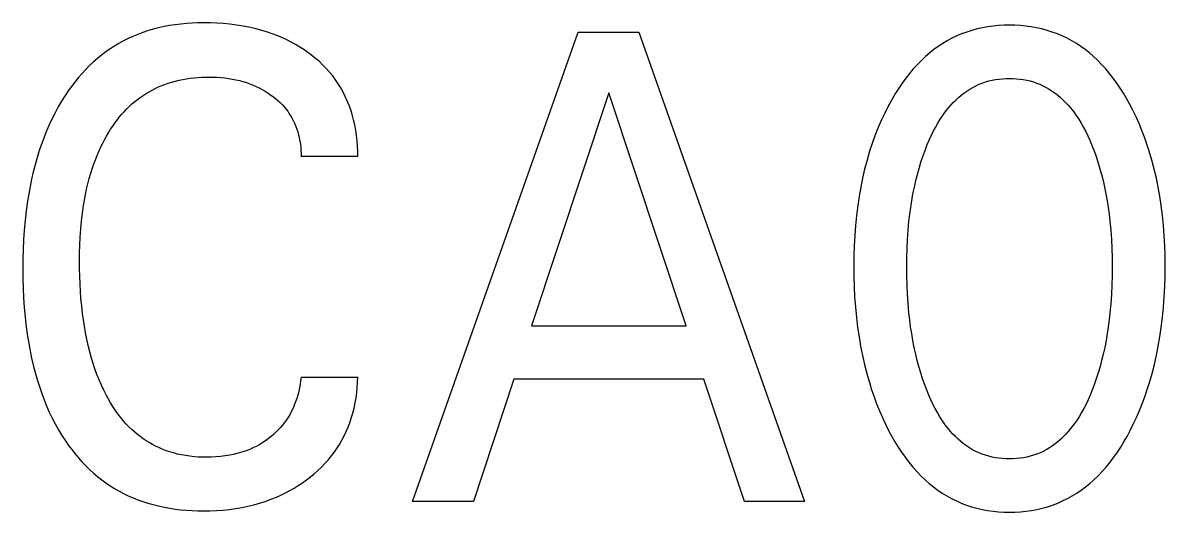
# Model space of a CAD drawing. Extents: x 10 to 656, y -396 to 292.
# Drawn here: x 261.983 to 262.82, y 101.966 to 102.325 of the extents above; entities that cross this region are included whole.
import ezdxf

# ---------------------------------------------------------------- set-up
doc = ezdxf.new("R2010")
doc.units = 0
doc.header["$LTSCALE"] = 5
doc.header["$MEASUREMENT"] = 0
doc.layers.get('0').update_dxf_attribs({"linetype": 'CONTINUOUS'})

msp = doc.modelspace()

# ---------------------------------------------------------------- linework, layer by layer
at = {"color": 7, "linetype": 'Continuous'}
for p, q in [((262.09832, 102.32416), (262.0942, 102.32365)), ((262.10246, 102.32455), (262.09832, 102.32416)), ((262.1066, 102.32482), (262.10246, 102.32455)), ((262.11075, 102.32499), (262.1066, 102.32482)), ((262.1149, 102.32506), (262.11075, 102.32499)), ((262.11977, 102.32502), (262.1149, 102.32506)), ((262.12463, 102.32484), (262.11977, 102.32502)), ((262.12947, 102.32451), (262.12463, 102.32484)), ((262.13431, 102.32405), (262.12947, 102.32451)), ((262.13912, 102.32343), (262.13431, 102.32405)), ((262.06678, 102.31658), (262.06324, 102.31511)), ((262.07037, 102.31793), (262.06678, 102.31658)), ((262.074, 102.31915), (262.07037, 102.31793)), ((262.07797, 102.32033), (262.074, 102.31915)), ((262.08198, 102.32137), (262.07797, 102.32033)), ((262.08603, 102.32226), (262.08198, 102.32137)), ((262.0901, 102.32302), (262.08603, 102.32226)), ((262.0942, 102.32365), (262.0901, 102.32302)), ((262.14391, 102.32265), (262.13912, 102.32343)), ((262.14826, 102.3218), (262.14391, 102.32265)), ((262.15258, 102.32082), (262.14826, 102.3218)), ((262.15686, 102.31969), (262.15258, 102.32082)), ((262.16111, 102.31842), (262.15686, 102.31969)), ((262.1653, 102.317), (262.16111, 102.31842)), ((262.16944, 102.31541), (262.1653, 102.317)), ((262.17274, 102.31401), (262.16944, 102.31541)), ((262.26802, 101.97408), (262.38947, 102.31823)), ((262.38947, 102.31823), (262.43394, 102.31823)), ((262.43394, 102.31823), (262.55539, 101.97408)), ((262.66696, 102.31542), (262.66344, 102.31372)), ((262.67055, 102.31696), (262.66696, 102.31542)), ((262.67426, 102.31834), (262.67055, 102.31696)), ((262.67804, 102.31955), (262.67426, 102.31834)), ((262.68188, 102.32058), (262.67804, 102.31955)), ((262.68576, 102.32144), (262.68188, 102.32058)), ((262.68967, 102.32214), (262.68576, 102.32144)), ((262.69362, 102.32268), (262.68967, 102.32214)), ((262.69759, 102.32305), (262.69362, 102.32268)), ((262.70158, 102.32328), (262.69759, 102.32305)), ((262.70557, 102.32335), (262.70158, 102.32328)), ((262.70958, 102.32328), (262.70557, 102.32335)), ((262.71358, 102.32306), (262.70958, 102.32328)), ((262.71756, 102.32268), (262.71358, 102.32306)), ((262.72152, 102.32215), (262.71756, 102.32268)), ((262.72545, 102.32145), (262.72152, 102.32215)), ((262.72934, 102.32059), (262.72545, 102.32145)), ((262.73318, 102.31955), (262.72934, 102.32059)), ((262.73697, 102.31834), (262.73318, 102.31955)), ((262.7407, 102.31696), (262.73697, 102.31834)), ((262.74429, 102.31543), (262.7407, 102.31696)), ((262.74781, 102.31372), (262.74429, 102.31543)), ((262.04965, 102.30799), (262.04643, 102.30592)), ((262.05295, 102.30995), (262.04965, 102.30799)), ((262.05632, 102.31179), (262.05295, 102.30995)), ((262.05975, 102.31351), (262.05632, 102.31179)), ((262.06324, 102.31511), (262.05975, 102.31351)), ((262.17601, 102.31251), (262.17274, 102.31401)), ((262.17922, 102.31089), (262.17601, 102.31251)), ((262.18237, 102.30917), (262.17922, 102.31089)), ((262.18547, 102.30734), (262.18237, 102.30917)), ((262.1885, 102.3054), (262.18547, 102.30734)), ((262.65337, 102.30769), (262.65019, 102.3054)), ((262.65664, 102.30985), (262.65337, 102.30769)), ((262.66, 102.31186), (262.65664, 102.30985)), ((262.66344, 102.31372), (262.66, 102.31186)), ((262.75125, 102.31186), (262.74781, 102.31372)), ((262.75461, 102.30985), (262.75125, 102.31186)), ((262.75788, 102.30769), (262.75461, 102.30985)), ((262.76106, 102.3054), (262.75788, 102.30769)), ((262.03713, 102.29891), (262.03413, 102.29628)), ((262.04022, 102.30143), (262.03713, 102.29891)), ((262.04329, 102.30373), (262.04022, 102.30143)), ((262.04643, 102.30592), (262.04329, 102.30373)), ((262.19146, 102.30335), (262.1885, 102.3054)), ((262.19433, 102.30121), (262.19146, 102.30335)), ((262.19713, 102.29896), (262.19433, 102.30121)), ((262.19983, 102.2966), (262.19713, 102.29896)), ((262.64412, 102.30043), (262.64125, 102.29777)), ((262.64711, 102.30297), (262.64412, 102.30043)), ((262.65019, 102.3054), (262.64711, 102.30297)), ((262.76414, 102.30298), (262.76106, 102.3054)), ((262.76712, 102.30043), (262.76414, 102.30298)), ((262.76999, 102.29777), (262.76712, 102.30043)), ((262.02842, 102.2907), (262.02571, 102.28777)), ((262.03123, 102.29354), (262.02842, 102.2907)), ((262.03413, 102.29628), (262.03123, 102.29354)), ((262.20244, 102.29413), (262.19983, 102.2966)), ((262.20494, 102.29157), (262.20244, 102.29413)), ((262.20733, 102.2889), (262.20494, 102.29157)), ((262.63513, 102.29136), (262.63228, 102.28798)), ((262.63812, 102.29463), (262.63513, 102.29136)), ((262.64125, 102.29777), (262.63812, 102.29463)), ((262.77311, 102.29463), (262.76999, 102.29777)), ((262.77609, 102.29136), (262.77311, 102.29463)), ((262.77893, 102.28798), (262.77609, 102.29136)), ((262.02309, 102.28474), (262.02058, 102.28164)), ((262.02571, 102.28777), (262.02309, 102.28474)), ((262.09174, 102.28164), (262.09441, 102.28237)), ((262.09441, 102.28237), (262.0971, 102.28302)), ((262.0971, 102.28302), (262.09981, 102.28358)), ((262.09981, 102.28358), (262.10253, 102.28406)), ((262.10253, 102.28406), (262.10528, 102.28445)), ((262.10528, 102.28445), (262.10803, 102.28477)), ((262.10803, 102.28477), (262.11079, 102.28501)), ((262.11079, 102.28501), (262.11356, 102.28518)), ((262.11356, 102.28518), (262.11632, 102.28528)), ((262.11632, 102.28528), (262.11909, 102.28531)), ((262.11909, 102.28531), (262.12196, 102.28527)), ((262.12196, 102.28527), (262.12481, 102.28515)), ((262.12481, 102.28515), (262.12766, 102.28495)), ((262.12766, 102.28495), (262.13051, 102.28467)), ((262.13051, 102.28467), (262.13334, 102.28431)), ((262.13334, 102.28431), (262.13615, 102.28384)), ((262.13615, 102.28384), (262.13873, 102.28333)), ((262.13873, 102.28333), (262.14129, 102.28273)), ((262.14129, 102.28273), (262.14382, 102.28205)), ((262.14382, 102.28205), (262.14633, 102.28128)), ((262.2096, 102.28614), (262.20733, 102.2889)), ((262.21174, 102.28327), (262.2096, 102.28614)), ((262.21372, 102.28035), (262.21174, 102.28327)), ((262.62955, 102.28449), (262.62695, 102.28091)), ((262.63228, 102.28798), (262.62955, 102.28449)), ((262.68803, 102.28172), (262.69046, 102.28242)), ((262.69046, 102.28242), (262.69293, 102.28301)), ((262.69293, 102.28301), (262.69542, 102.28349)), ((262.69542, 102.28349), (262.69794, 102.28386)), ((262.69794, 102.28386), (262.70048, 102.28412)), ((262.70048, 102.28412), (262.70302, 102.28428)), ((262.70302, 102.28428), (262.70557, 102.28433)), ((262.70557, 102.28433), (262.70813, 102.28428)), ((262.70813, 102.28428), (262.71067, 102.28412)), ((262.71067, 102.28412), (262.71321, 102.28386)), ((262.71321, 102.28386), (262.71573, 102.28349)), ((262.71573, 102.28349), (262.71822, 102.28301)), ((262.71822, 102.28301), (262.72069, 102.28242)), ((262.72069, 102.28242), (262.72312, 102.28172)), ((262.78165, 102.28449), (262.77893, 102.28798)), ((262.78424, 102.2809), (262.78165, 102.28449)), ((262.01582, 102.2752), (262.01359, 102.27189)), ((262.01815, 102.27845), (262.01582, 102.2752)), ((262.02058, 102.28164), (262.01815, 102.27845)), ((262.07288, 102.27325), (262.07509, 102.27455)), ((262.07509, 102.27455), (262.07733, 102.27579)), ((262.07733, 102.27579), (262.07962, 102.27695)), ((262.07962, 102.27695), (262.08194, 102.27803)), ((262.08194, 102.27803), (262.0843, 102.27903)), ((262.0843, 102.27903), (262.08668, 102.27996)), ((262.08668, 102.27996), (262.0891, 102.28081)), ((262.0891, 102.28081), (262.09174, 102.28164)), ((262.14633, 102.28128), (262.14881, 102.28041)), ((262.14881, 102.28041), (262.15126, 102.27945)), ((262.15126, 102.27945), (262.15356, 102.27845)), ((262.15356, 102.27845), (262.15582, 102.27735)), ((262.15582, 102.27735), (262.15803, 102.27618)), ((262.15803, 102.27618), (262.16021, 102.27491)), ((262.16021, 102.27491), (262.16233, 102.27357)), ((262.16233, 102.27357), (262.1644, 102.27213)), ((262.21556, 102.27734), (262.21372, 102.28035)), ((262.21728, 102.27425), (262.21556, 102.27734)), ((262.21886, 102.27108), (262.21728, 102.27425)), ((262.41191, 102.27384), (262.35528, 102.10287)), ((262.46876, 102.10287), (262.41191, 102.27384)), ((262.62447, 102.27723), (262.6221, 102.27348)), ((262.62695, 102.28091), (262.62447, 102.27723)), ((262.67217, 102.27354), (262.67428, 102.27505)), ((262.67428, 102.27505), (262.67645, 102.27645)), ((262.67645, 102.27645), (262.67869, 102.27775)), ((262.67869, 102.27775), (262.68099, 102.27894)), ((262.68099, 102.27894), (262.68329, 102.27998)), ((262.68329, 102.27998), (262.68563, 102.2809)), ((262.68563, 102.2809), (262.68803, 102.28172)), ((262.72312, 102.28172), (262.72552, 102.2809)), ((262.72552, 102.2809), (262.72786, 102.27998)), ((262.72786, 102.27998), (262.73016, 102.27894)), ((262.73016, 102.27894), (262.73246, 102.27775)), ((262.73246, 102.27775), (262.7347, 102.27645)), ((262.7347, 102.27645), (262.73687, 102.27505)), ((262.73687, 102.27505), (262.73898, 102.27354)), ((262.78671, 102.27723), (262.78424, 102.2809)), ((262.78907, 102.27348), (262.78671, 102.27723)), ((262.01096, 102.26773), (262.00848, 102.2635)), ((262.01359, 102.27189), (262.01096, 102.26773)), ((262.06053, 102.26375), (262.06251, 102.26556)), ((262.06251, 102.26556), (262.06456, 102.26731)), ((262.06456, 102.26731), (262.06656, 102.2689)), ((262.06656, 102.2689), (262.06862, 102.27042)), ((262.06862, 102.27042), (262.07073, 102.27187)), ((262.07073, 102.27187), (262.07288, 102.27325)), ((262.1644, 102.27213), (262.16613, 102.27085)), ((262.16613, 102.27085), (262.1678, 102.26951)), ((262.1678, 102.26951), (262.16943, 102.2681)), ((262.16943, 102.2681), (262.17101, 102.26664)), ((262.17101, 102.26664), (262.17252, 102.26511)), ((262.22032, 102.26785), (262.21886, 102.27108)), ((262.22164, 102.26456), (262.22032, 102.26785)), ((262.61769, 102.26579), (262.6169, 102.26433)), ((262.61984, 102.26967), (262.61769, 102.26579)), ((262.6221, 102.27348), (262.61984, 102.26967)), ((262.66262, 102.26473), (262.66439, 102.26663)), ((262.66439, 102.26663), (262.66623, 102.26848)), ((262.66623, 102.26848), (262.66815, 102.27025)), ((262.66815, 102.27025), (262.67012, 102.27193)), ((262.67012, 102.27193), (262.67217, 102.27354)), ((262.73898, 102.27354), (262.74103, 102.27193)), ((262.74103, 102.27193), (262.743, 102.27025)), ((262.743, 102.27025), (262.74492, 102.26848)), ((262.74492, 102.26848), (262.74676, 102.26663)), ((262.74676, 102.26663), (262.74853, 102.26473)), ((262.79132, 102.26967), (262.78907, 102.27348)), ((262.79346, 102.26579), (262.79132, 102.26967)), ((262.79596, 102.26098), (262.79346, 102.26579)), ((262.00613, 102.25919), (262.00391, 102.25481)), ((262.00848, 102.2635), (262.00613, 102.25919)), ((262.05322, 102.25584), (262.05496, 102.2579)), ((262.05496, 102.2579), (262.05675, 102.25991)), ((262.05675, 102.25991), (262.05861, 102.26186)), ((262.05861, 102.26186), (262.06053, 102.26375)), ((262.17252, 102.26511), (262.17397, 102.26353)), ((262.17397, 102.26353), (262.17534, 102.26189)), ((262.17534, 102.26189), (262.17664, 102.26018)), ((262.17664, 102.26018), (262.17783, 102.25846)), ((262.17783, 102.25846), (262.17894, 102.25668)), ((262.22283, 102.26122), (262.22164, 102.26456)), ((262.2239, 102.25783), (262.22283, 102.26122)), ((262.22493, 102.25405), (262.2239, 102.25783)), ((262.61417, 102.25894), (262.61162, 102.25346)), ((262.6169, 102.26433), (262.61417, 102.25894)), ((262.65479, 102.25434), (262.65671, 102.25723)), ((262.65671, 102.25723), (262.65875, 102.26004)), ((262.65875, 102.26004), (262.66092, 102.26276)), ((262.66092, 102.26276), (262.66262, 102.26473)), ((262.74853, 102.26473), (262.75023, 102.26276)), ((262.75023, 102.26276), (262.7524, 102.26004)), ((262.7524, 102.26004), (262.75444, 102.25723)), ((262.75444, 102.25723), (262.75636, 102.25434)), ((262.79832, 102.2561), (262.79596, 102.26098)), ((262.00183, 102.25037), (261.99987, 102.24587)), ((262.00391, 102.25481), (262.00183, 102.25037)), ((262.0469, 102.2471), (262.04839, 102.24935)), ((262.04839, 102.24935), (262.04994, 102.25156)), ((262.04994, 102.25156), (262.05155, 102.25372)), ((262.05155, 102.25372), (262.05322, 102.25584)), ((262.17894, 102.25668), (262.17997, 102.25486)), ((262.17997, 102.25486), (262.18093, 102.25299)), ((262.18093, 102.25299), (262.18181, 102.25108)), ((262.18181, 102.25108), (262.18261, 102.24913)), ((262.18261, 102.24913), (262.18333, 102.24715)), ((262.22581, 102.25023), (262.22493, 102.25405)), ((262.22654, 102.24638), (262.22581, 102.25023)), ((262.61162, 102.25346), (262.60924, 102.24791)), ((262.65128, 102.24836), (262.65298, 102.25138)), ((262.65298, 102.25138), (262.65479, 102.25434)), ((262.75636, 102.25434), (262.75817, 102.25138)), ((262.75817, 102.25138), (262.75987, 102.24836)), ((262.80053, 102.25117), (262.79832, 102.2561)), ((262.80261, 102.24617), (262.80053, 102.25117)), ((261.99805, 102.24131), (261.99634, 102.23671)), ((261.99987, 102.24587), (261.99805, 102.24131)), ((262.0423, 102.23926), (262.04384, 102.24206)), ((262.04384, 102.24206), (262.04547, 102.24482)), ((262.04547, 102.24482), (262.0469, 102.2471)), ((262.18333, 102.24715), (262.18398, 102.24514)), ((262.18398, 102.24514), (262.1846, 102.24292)), ((262.1846, 102.24292), (262.18513, 102.24068)), ((262.18513, 102.24068), (262.18557, 102.23841)), ((262.22712, 102.24251), (262.22654, 102.24638)), ((262.22755, 102.23863), (262.22712, 102.24251)), ((262.60704, 102.2423), (262.605, 102.23662)), ((262.60924, 102.24791), (262.60704, 102.2423)), ((262.64673, 102.23899), (262.64816, 102.24216)), ((262.64816, 102.24216), (262.64967, 102.24528)), ((262.64967, 102.24528), (262.65128, 102.24836)), ((262.75987, 102.24836), (262.76148, 102.24528)), ((262.76148, 102.24528), (262.76299, 102.24216)), ((262.76299, 102.24216), (262.76442, 102.23899)), ((262.80455, 102.24112), (262.80261, 102.24617)), ((262.80635, 102.23603), (262.80455, 102.24112)), ((261.99634, 102.23671), (261.99458, 102.23154)), ((262.03813, 102.23063), (262.03944, 102.23354)), ((262.03944, 102.23354), (262.04083, 102.23642)), ((262.04083, 102.23642), (262.0423, 102.23926)), ((262.18557, 102.23841), (262.18592, 102.23614)), ((262.18592, 102.23614), (262.18618, 102.23385)), ((262.18618, 102.23385), (262.18635, 102.23157)), ((262.22783, 102.23475), (262.22755, 102.23863)), ((262.22796, 102.23087), (262.22783, 102.23475)), ((262.605, 102.23662), (262.60312, 102.23089)), ((262.64369, 102.2315), (262.64537, 102.23579)), ((262.64537, 102.23579), (262.64673, 102.23899)), ((262.76442, 102.23899), (262.76578, 102.23579)), ((262.76578, 102.23579), (262.76624, 102.23465)), ((262.76624, 102.23465), (262.76782, 102.23054)), ((262.80803, 102.23089), (262.80635, 102.23603)), ((261.99296, 102.22632), (261.99148, 102.22105)), ((261.99458, 102.23154), (261.99296, 102.22632)), ((262.03462, 102.22171), (262.03572, 102.22471)), ((262.03572, 102.22471), (262.03689, 102.22769)), ((262.03689, 102.22769), (262.03813, 102.23063)), ((262.18635, 102.23157), (262.18643, 102.22929)), ((262.18643, 102.22929), (262.18643, 102.22701)), ((262.22796, 102.22701), (262.18643, 102.22701)), ((262.22796, 102.22701), (262.22796, 102.23087)), ((262.6012, 102.22439), (262.59947, 102.21784)), ((262.60312, 102.23089), (262.6012, 102.22439)), ((262.64067, 102.22279), (262.64212, 102.22716)), ((262.64212, 102.22716), (262.64369, 102.2315)), ((262.76782, 102.23054), (262.7693, 102.22639)), ((262.7693, 102.22639), (262.77067, 102.2222)), ((262.80995, 102.22439), (262.80803, 102.23089)), ((262.81168, 102.21784), (262.80995, 102.22439)), ((261.99014, 102.21575), (261.98892, 102.21042)), ((261.99148, 102.22105), (261.99014, 102.21575)), ((262.03237, 102.21483), (262.03358, 102.21869)), ((262.03358, 102.21869), (262.03462, 102.22171)), ((262.59947, 102.21784), (262.59793, 102.21123)), ((262.63811, 102.21394), (262.63933, 102.21838)), ((262.63933, 102.21838), (262.64067, 102.22279)), ((262.77067, 102.2222), (262.77193, 102.21799)), ((262.77193, 102.21799), (262.7731, 102.21375)), ((262.81322, 102.21124), (262.81168, 102.21784)), ((261.98892, 102.21042), (261.98783, 102.20506)), ((262.0293, 102.20309), (262.03023, 102.20703)), ((262.03023, 102.20703), (262.03125, 102.21094)), ((262.03125, 102.21094), (262.03237, 102.21483)), ((262.59793, 102.21123), (262.59658, 102.20459)), ((262.63587, 102.20456), (262.63698, 102.20948)), ((262.63698, 102.20948), (262.63811, 102.21394)), ((262.7731, 102.21375), (262.77417, 102.20948)), ((262.77417, 102.20948), (262.77528, 102.20456)), ((262.81457, 102.20459), (262.81322, 102.21124)), ((261.98686, 102.19968), (261.98599, 102.19428)), ((261.98783, 102.20506), (261.98686, 102.19968)), ((262.02771, 102.19515), (262.02847, 102.19912)), ((262.02847, 102.19912), (262.0293, 102.20309)), ((262.59658, 102.20459), (262.59539, 102.19792)), ((262.63399, 102.19464), (262.63487, 102.19961)), ((262.63487, 102.19961), (262.63587, 102.20456)), ((262.77528, 102.20456), (262.77628, 102.19961)), ((262.77628, 102.19961), (262.77716, 102.19464)), ((262.81576, 102.19792), (262.81457, 102.20459)), ((261.98599, 102.19428), (261.98502, 102.18722)), ((262.02645, 102.18715), (262.02704, 102.19115)), ((262.02704, 102.19115), (262.02771, 102.19515)), ((262.59438, 102.19121), (262.59346, 102.18384)), ((262.59539, 102.19792), (262.59438, 102.19121)), ((262.63321, 102.18966), (262.63399, 102.19464)), ((262.77716, 102.19464), (262.77794, 102.18966)), ((262.81677, 102.19121), (262.81576, 102.19792)), ((262.81769, 102.18384), (262.81677, 102.19121)), ((261.98502, 102.18722), (261.98423, 102.18014)), ((262.02556, 102.17979), (262.02645, 102.18715)), ((262.59346, 102.18384), (262.59272, 102.17645)), ((262.63195, 102.17964), (262.63253, 102.18466)), ((262.63253, 102.18466), (262.63321, 102.18966)), ((262.77794, 102.18966), (262.77862, 102.18466)), ((262.77862, 102.18466), (262.7792, 102.17964)), ((262.81843, 102.17645), (262.81769, 102.18384)), ((261.98423, 102.18014), (261.9836, 102.17304)), ((262.02459, 102.16797), (262.02501, 102.17388)), ((262.02501, 102.17388), (262.02556, 102.17979)), ((262.59272, 102.17645), (262.59216, 102.16904)), ((262.63132, 102.17299), (262.63195, 102.17964)), ((262.7792, 102.17964), (262.77983, 102.17299)), ((262.81899, 102.16904), (262.81843, 102.17645)), ((261.98312, 102.16594), (261.98279, 102.15882)), ((261.9836, 102.17304), (261.98312, 102.16594)), ((262.02431, 102.16204), (262.02459, 102.16797)), ((262.59216, 102.16904), (262.59177, 102.16162)), ((262.63053, 102.15964), (262.63085, 102.16632)), ((262.63085, 102.16632), (262.63132, 102.17299)), ((262.77983, 102.17299), (262.7803, 102.16632)), ((262.7803, 102.16632), (262.78062, 102.15964)), ((262.81938, 102.16162), (262.81899, 102.16904)), ((261.98279, 102.15882), (261.9826, 102.1517)), ((262.02414, 102.15611), (262.02431, 102.16204)), ((262.59177, 102.16162), (262.59155, 102.1542)), ((262.63034, 102.15296), (262.63053, 102.15964)), ((262.78062, 102.15964), (262.78081, 102.15296)), ((262.8196, 102.1542), (262.81938, 102.16162)), ((261.9826, 102.1517), (261.98254, 102.14457)), ((262.02407, 102.15018), (262.02414, 102.15611)), ((262.0241, 102.14472), (262.02407, 102.15018)), ((262.59155, 102.1542), (262.59147, 102.14677)), ((262.63027, 102.14628), (262.63034, 102.15296)), ((262.78081, 102.15296), (262.78088, 102.14628)), ((262.81968, 102.14677), (262.8196, 102.1542)), ((261.98254, 102.14457), (261.98261, 102.1375)), ((262.02422, 102.13926), (262.0241, 102.14472)), ((262.59147, 102.14677), (262.59154, 102.13921)), ((262.63033, 102.1395), (262.63027, 102.14628)), ((262.78088, 102.14628), (262.78082, 102.1395)), ((262.81961, 102.13923), (262.81968, 102.14677)), ((261.98261, 102.1375), (261.9828, 102.13042)), ((262.02443, 102.13381), (262.02422, 102.13926)), ((262.02474, 102.12836), (262.02443, 102.13381)), ((262.59154, 102.13921), (262.59176, 102.13166)), ((262.59176, 102.13166), (262.59214, 102.12412)), ((262.63052, 102.13272), (262.63033, 102.1395)), ((262.63084, 102.12595), (262.63052, 102.13272)), ((262.78063, 102.13272), (262.78031, 102.12595)), ((262.78082, 102.1395), (262.78063, 102.13272)), ((262.81901, 102.12417), (262.81939, 102.1317)), ((262.81939, 102.1317), (262.81961, 102.13923)), ((261.9828, 102.13042), (261.98313, 102.12336)), ((261.98313, 102.12336), (261.98361, 102.1163)), ((262.02514, 102.12291), (262.02474, 102.12836)), ((262.02565, 102.11748), (262.02514, 102.12291)), ((262.59214, 102.12412), (262.59269, 102.11658)), ((262.63131, 102.11919), (262.63084, 102.12595)), ((262.78031, 102.12595), (262.77984, 102.11919)), ((262.81846, 102.11666), (262.81901, 102.12417)), ((261.98361, 102.1163), (261.98424, 102.10926)), ((262.02626, 102.11205), (262.02565, 102.11748)), ((262.59269, 102.11658), (262.59342, 102.10906)), ((262.63193, 102.11243), (262.63131, 102.11919)), ((262.77984, 102.11919), (262.77922, 102.11243)), ((262.81773, 102.10916), (262.81846, 102.11666)), ((261.98424, 102.10926), (261.98504, 102.10223)), ((262.0269, 102.10731), (262.02626, 102.11205)), ((262.02762, 102.10259), (262.0269, 102.10731)), ((262.59342, 102.10906), (262.59433, 102.10156)), ((262.6325, 102.10734), (262.63193, 102.11243)), ((262.63317, 102.10226), (262.6325, 102.10734)), ((262.77865, 102.10734), (262.77798, 102.10226)), ((262.77922, 102.11243), (262.77865, 102.10734)), ((262.81682, 102.10167), (262.81773, 102.10916)), ((261.98504, 102.10223), (261.98601, 102.09522)), ((262.02844, 102.09788), (262.02762, 102.10259)), ((262.02937, 102.09319), (262.02844, 102.09788)), ((262.35528, 102.10287), (262.46876, 102.10287)), ((262.59433, 102.10156), (262.59533, 102.09476)), ((262.63394, 102.09719), (262.63317, 102.10226)), ((262.77798, 102.10226), (262.77721, 102.09719)), ((262.81582, 102.09487), (262.81682, 102.10167)), ((261.98601, 102.09522), (261.98688, 102.08987)), ((261.98688, 102.08987), (261.98787, 102.08454)), ((262.03041, 102.08853), (262.02937, 102.09319)), ((262.59533, 102.09476), (262.59649, 102.08798)), ((262.63481, 102.09214), (262.63394, 102.09719)), ((262.63579, 102.08711), (262.63481, 102.09214)), ((262.77634, 102.09214), (262.77536, 102.08711)), ((262.77721, 102.09719), (262.77634, 102.09214)), ((262.81465, 102.08808), (262.81582, 102.09487)), ((261.98787, 102.08454), (261.98897, 102.07923)), ((262.03156, 102.08389), (262.03041, 102.08853)), ((262.03284, 102.07929), (262.03156, 102.08389)), ((262.59649, 102.08798), (262.59783, 102.08123)), ((262.59783, 102.08123), (262.59934, 102.07451)), ((262.63689, 102.08211), (262.63579, 102.08711)), ((262.638, 102.07756), (262.63689, 102.08211)), ((262.77426, 102.08211), (262.77315, 102.07756)), ((262.77536, 102.08711), (262.77426, 102.08211)), ((262.8118, 102.07462), (262.81332, 102.08133)), ((262.81332, 102.08133), (262.81465, 102.08808)), ((261.98897, 102.07923), (261.99019, 102.07395)), ((261.99019, 102.07395), (261.99155, 102.0687)), ((262.03407, 102.07525), (262.03284, 102.07929)), ((262.0354, 102.07125), (262.03407, 102.07525)), ((262.59934, 102.07451), (262.60104, 102.06785)), ((262.63921, 102.07305), (262.638, 102.07756)), ((262.64052, 102.06856), (262.63921, 102.07305)), ((262.77194, 102.07305), (262.77063, 102.06856)), ((262.77315, 102.07756), (262.77194, 102.07305)), ((262.81011, 102.06796), (262.8118, 102.07462)), ((261.99155, 102.0687), (261.99303, 102.06349)), ((262.03685, 102.06729), (262.0354, 102.07125)), ((262.0384, 102.06336), (262.03685, 102.06729)), ((262.18643, 102.0653), (262.18613, 102.06267)), ((262.18643, 102.0653), (262.22796, 102.0653)), ((262.22786, 102.06152), (262.22796, 102.0653)), ((262.60104, 102.06785), (262.60293, 102.06124)), ((262.64195, 102.0641), (262.64052, 102.06856)), ((262.77063, 102.06856), (262.7692, 102.0641)), ((262.80822, 102.06135), (262.81011, 102.06796)), ((261.99303, 102.06349), (261.99466, 102.05831)), ((261.99466, 102.05831), (261.99643, 102.05319)), ((262.04008, 102.05949), (262.0384, 102.06336)), ((262.04187, 102.05566), (262.04008, 102.05949)), ((262.18526, 102.0574), (262.18468, 102.05478)), ((262.18574, 102.06003), (262.18526, 102.0574)), ((262.18613, 102.06267), (262.18574, 102.06003)), ((262.22725, 102.05393), (262.22763, 102.05772)), ((262.22763, 102.05772), (262.22786, 102.06152)), ((262.34228, 102.06384), (262.31291, 101.97408)), ((262.48155, 102.06384), (262.34228, 102.06384)), ((262.51134, 101.97408), (262.48155, 102.06384)), ((262.60293, 102.06124), (262.60458, 102.05603)), ((262.60458, 102.05603), (262.60635, 102.05086)), ((262.6435, 102.05968), (262.64195, 102.0641)), ((262.64516, 102.0553), (262.6435, 102.05968)), ((262.76765, 102.05968), (262.76599, 102.0553)), ((262.7692, 102.0641), (262.76765, 102.05968)), ((262.80479, 102.05094), (262.80657, 102.05612)), ((262.80657, 102.05612), (262.80822, 102.06135)), ((261.99643, 102.05319), (261.99815, 102.04864)), ((261.99815, 102.04864), (261.99998, 102.04414)), ((262.04379, 102.05189), (262.04187, 102.05566)), ((262.04531, 102.04912), (262.04379, 102.05189)), ((262.0469, 102.04638), (262.04531, 102.04912)), ((262.18324, 102.04961), (262.18237, 102.04707)), ((262.18401, 102.05218), (262.18324, 102.04961)), ((262.18468, 102.05478), (262.18401, 102.05218)), ((262.22607, 102.04638), (262.22673, 102.05015)), ((262.22673, 102.05015), (262.22725, 102.05393)), ((262.60635, 102.05086), (262.60826, 102.04573)), ((262.64651, 102.05202), (262.64516, 102.0553)), ((262.64794, 102.04876), (262.64651, 102.05202)), ((262.64945, 102.04555), (262.64794, 102.04876)), ((262.76321, 102.04876), (262.7617, 102.04555)), ((262.76464, 102.05202), (262.76321, 102.04876)), ((262.76599, 102.0553), (262.76464, 102.05202)), ((262.80289, 102.0458), (262.80479, 102.05094)), ((261.99998, 102.04414), (262.00195, 102.03969)), ((262.00195, 102.03969), (262.00404, 102.0353)), ((262.04857, 102.0437), (262.0469, 102.04638)), ((262.05031, 102.04106), (262.04857, 102.0437)), ((262.05214, 102.03848), (262.05031, 102.04106)), ((262.17948, 102.04033), (262.17834, 102.03817)), ((262.18053, 102.04254), (262.17948, 102.04033)), ((262.18149, 102.04478), (262.18053, 102.04254)), ((262.18237, 102.04707), (262.18149, 102.04478)), ((262.22432, 102.03892), (262.22526, 102.04264)), ((262.22526, 102.04264), (262.22607, 102.04638)), ((262.60826, 102.04573), (262.6103, 102.04066)), ((262.6103, 102.04066), (262.61248, 102.03564)), ((262.65105, 102.04238), (262.64945, 102.04555)), ((262.65276, 102.03927), (262.65105, 102.04238)), ((262.65457, 102.03622), (262.65276, 102.03927)), ((262.75839, 102.03927), (262.75658, 102.03622)), ((262.7601, 102.04238), (262.75839, 102.03927)), ((262.7617, 102.04555), (262.7601, 102.04238)), ((262.79867, 102.03568), (262.80084, 102.04071)), ((262.80084, 102.04071), (262.80289, 102.0458)), ((262.00404, 102.0353), (262.00627, 102.03098)), ((262.00627, 102.03098), (262.00864, 102.02673)), ((262.05405, 102.03597), (262.05214, 102.03848)), ((262.05605, 102.03353), (262.05405, 102.03597)), ((262.05813, 102.03116), (262.05605, 102.03353)), ((262.06031, 102.02888), (262.05813, 102.03116)), ((262.1744, 102.03203), (262.17293, 102.03013)), ((262.1758, 102.03401), (262.1744, 102.03203)), ((262.17712, 102.03607), (262.1758, 102.03401)), ((262.17834, 102.03817), (262.17712, 102.03607)), ((262.22084, 102.0286), (262.22209, 102.0319)), ((262.22209, 102.0319), (262.22323, 102.03525)), ((262.22323, 102.03525), (262.22432, 102.03892)), ((262.61248, 102.03564), (262.6148, 102.03069)), ((262.6565, 102.03324), (262.65457, 102.03622)), ((262.65855, 102.03034), (262.6565, 102.03324)), ((262.75465, 102.03324), (262.7526, 102.03034)), ((262.75658, 102.03622), (262.75465, 102.03324)), ((262.79635, 102.0307), (262.79867, 102.03568)), ((262.00864, 102.02673), (262.01114, 102.02256)), ((262.01114, 102.02256), (262.0138, 102.01847)), ((262.06258, 102.02669), (262.06031, 102.02888)), ((262.06453, 102.02493), (262.06258, 102.02669)), ((262.06655, 102.02325), (262.06453, 102.02493)), ((262.06863, 102.02164), (262.06655, 102.02325)), ((262.16625, 102.02321), (262.16441, 102.02166)), ((262.16803, 102.02484), (262.16625, 102.02321)), ((262.16974, 102.02653), (262.16803, 102.02484)), ((262.17137, 102.0283), (262.16974, 102.02653)), ((262.17293, 102.03013), (262.17137, 102.0283)), ((262.21796, 102.02217), (262.21946, 102.02536)), ((262.21946, 102.02536), (262.22084, 102.0286)), ((262.6148, 102.03069), (262.61727, 102.02579)), ((262.61727, 102.02579), (262.61941, 102.0218)), ((262.66073, 102.02753), (262.65855, 102.03034)), ((262.66243, 102.02551), (262.66073, 102.02753)), ((262.6642, 102.02355), (262.66243, 102.02551)), ((262.66605, 102.02165), (262.6642, 102.02355)), ((262.74695, 102.02355), (262.7451, 102.02165)), ((262.74872, 102.02551), (262.74695, 102.02355)), ((262.75042, 102.02753), (262.74872, 102.02551)), ((262.7526, 102.03034), (262.75042, 102.02753)), ((262.79174, 102.0218), (262.79388, 102.02579)), ((262.79388, 102.02579), (262.79635, 102.0307)), ((262.0138, 102.01847), (262.01603, 102.01527)), ((262.01603, 102.01527), (262.01835, 102.01212)), ((262.07077, 102.0201), (262.06863, 102.02164)), ((262.07296, 102.01863), (262.07077, 102.0201)), ((262.0752, 102.01725), (262.07296, 102.01863)), ((262.07749, 102.01594), (262.0752, 102.01725)), ((262.07982, 102.01472), (262.07749, 102.01594)), ((262.08219, 102.01358), (262.07982, 102.01472)), ((262.15394, 102.01477), (262.15168, 102.01364)), ((262.15616, 102.016), (262.15394, 102.01477)), ((262.15833, 102.01731), (262.15616, 102.016)), ((262.16045, 102.0187), (262.15833, 102.01731)), ((262.16251, 102.02018), (262.16045, 102.0187)), ((262.16441, 102.02166), (262.16251, 102.02018)), ((262.21271, 102.01302), (262.21458, 102.01599)), ((262.21458, 102.01599), (262.21633, 102.01905)), ((262.21633, 102.01905), (262.21796, 102.02217)), ((262.61941, 102.0218), (262.62167, 102.01786)), ((262.62167, 102.01786), (262.62403, 102.01399)), ((262.66796, 102.01983), (262.66605, 102.02165)), ((262.66994, 102.01809), (262.66796, 102.01983)), ((262.672, 102.01644), (262.66994, 102.01809)), ((262.67412, 102.01488), (262.672, 102.01644)), ((262.6763, 102.01343), (262.67412, 102.01488)), ((262.73703, 102.01488), (262.73485, 102.01343)), ((262.73915, 102.01644), (262.73703, 102.01488)), ((262.74121, 102.01809), (262.73915, 102.01644)), ((262.74319, 102.01983), (262.74121, 102.01809)), ((262.7451, 102.02165), (262.74319, 102.01983)), ((262.78715, 102.01399), (262.7895, 102.01786)), ((262.7895, 102.01786), (262.79174, 102.0218)), ((262.01835, 102.01212), (262.02077, 102.00905)), ((262.02077, 102.00905), (262.02328, 102.00605)), ((262.02328, 102.00605), (262.02589, 102.00314)), ((262.0846, 102.01253), (262.08219, 102.01358)), ((262.08705, 102.01156), (262.0846, 102.01253)), ((262.08995, 102.01056), (262.08705, 102.01156)), ((262.09289, 102.00967), (262.08995, 102.01056)), ((262.09586, 102.0089), (262.09289, 102.00967)), ((262.09886, 102.00825), (262.09586, 102.0089)), ((262.10189, 102.00771), (262.09886, 102.00825)), ((262.10493, 102.00727), (262.10189, 102.00771)), ((262.10799, 102.00694), (262.10493, 102.00727)), ((262.11106, 102.00671), (262.10799, 102.00694)), ((262.11413, 102.00657), (262.11106, 102.00671)), ((262.11721, 102.00652), (262.11413, 102.00657)), ((262.12064, 102.00658), (262.11721, 102.00652)), ((262.12407, 102.00675), (262.12064, 102.00658)), ((262.12749, 102.00705), (262.12407, 102.00675)), ((262.13089, 102.00747), (262.12749, 102.00705)), ((262.13427, 102.00804), (262.13089, 102.00747)), ((262.13684, 102.00857), (262.13427, 102.00804)), ((262.1394, 102.00919), (262.13684, 102.00857)), ((262.14194, 102.00991), (262.1394, 102.00919)), ((262.14445, 102.01071), (262.14194, 102.00991)), ((262.14693, 102.0116), (262.14445, 102.01071)), ((262.14937, 102.01259), (262.14693, 102.0116)), ((262.15168, 102.01364), (262.14937, 102.01259)), ((262.20626, 102.00451), (262.20855, 102.00727)), ((262.20855, 102.00727), (262.21071, 102.01013)), ((262.21071, 102.01013), (262.21271, 102.01302)), ((262.62403, 102.01399), (262.62652, 102.0102)), ((262.62652, 102.0102), (262.62912, 102.00649)), ((262.62912, 102.00649), (262.63185, 102.00288)), ((262.67855, 102.01208), (262.6763, 102.01343)), ((262.68087, 102.01086), (262.67855, 102.01208)), ((262.68317, 102.00979), (262.68087, 102.01086)), ((262.68553, 102.00884), (262.68317, 102.00979)), ((262.68793, 102.008), (262.68553, 102.00884)), ((262.69037, 102.00728), (262.68793, 102.008)), ((262.69285, 102.00667), (262.69037, 102.00728)), ((262.69536, 102.00618), (262.69285, 102.00667)), ((262.6979, 102.00579), (262.69536, 102.00618)), ((262.70045, 102.00552), (262.6979, 102.00579)), ((262.71325, 102.00579), (262.7107, 102.00552)), ((262.71579, 102.00618), (262.71325, 102.00579)), ((262.7183, 102.00667), (262.71579, 102.00618)), ((262.72078, 102.00728), (262.7183, 102.00667)), ((262.72322, 102.008), (262.72078, 102.00728)), ((262.72562, 102.00884), (262.72322, 102.008)), ((262.72798, 102.00979), (262.72562, 102.00884)), ((262.73028, 102.01086), (262.72798, 102.00979)), ((262.7326, 102.01208), (262.73028, 102.01086)), ((262.73485, 102.01343), (262.7326, 102.01208)), ((262.77936, 102.00288), (262.78208, 102.00649)), ((262.78208, 102.00649), (262.78468, 102.0102)), ((262.78468, 102.0102), (262.78715, 102.01399)), ((262.02589, 102.00314), (262.02859, 102.00031)), ((262.02859, 102.00031), (262.03138, 101.99758)), ((262.03138, 101.99758), (262.03427, 101.99495)), ((262.19875, 101.99678), (262.20135, 101.99926)), ((262.20135, 101.99926), (262.20386, 102.00184)), ((262.20386, 102.00184), (262.20626, 102.00451)), ((262.63185, 102.00288), (262.63472, 101.99938)), ((262.63472, 101.99938), (262.63773, 101.99599)), ((262.70301, 102.00536), (262.70045, 102.00552)), ((262.70557, 102.0053), (262.70301, 102.00536)), ((262.70814, 102.00536), (262.70557, 102.0053)), ((262.7107, 102.00552), (262.70814, 102.00536)), ((262.77351, 101.99599), (262.77651, 101.99938)), ((262.77651, 101.99938), (262.77936, 102.00288)), ((262.03427, 101.99495), (262.03725, 101.99243)), ((262.03725, 101.99243), (262.04032, 101.99002)), ((262.04032, 101.99002), (262.04339, 101.98779)), ((262.18744, 101.98782), (262.19041, 101.98994)), ((262.19041, 101.98994), (262.19327, 101.99212)), ((262.19327, 101.99212), (262.19605, 101.9944)), ((262.19605, 101.9944), (262.19875, 101.99678)), ((262.63773, 101.99599), (262.64088, 101.99273)), ((262.64088, 101.99273), (262.64375, 101.98999)), ((262.64375, 101.98999), (262.64674, 101.98737)), ((262.76451, 101.98737), (262.76749, 101.98999)), ((262.76749, 101.98999), (262.77037, 101.99273)), ((262.77037, 101.99273), (262.77351, 101.99599)), ((262.04339, 101.98779), (262.04654, 101.98568)), ((262.04654, 101.98568), (262.04976, 101.98368)), ((262.04976, 101.98368), (262.05306, 101.98179)), ((262.05306, 101.98179), (262.05642, 101.98002)), ((262.17491, 101.98041), (262.17813, 101.9821)), ((262.17813, 101.9821), (262.1813, 101.9839)), ((262.1813, 101.9839), (262.1844, 101.98581)), ((262.1844, 101.98581), (262.18744, 101.98782)), ((262.64674, 101.98737), (262.64983, 101.98487)), ((262.64983, 101.98487), (262.65302, 101.9825)), ((262.65302, 101.9825), (262.6563, 101.98026)), ((262.75494, 101.98026), (262.75823, 101.98249)), ((262.75823, 101.98249), (262.76142, 101.98486)), ((262.76142, 101.98486), (262.76451, 101.98737)), ((262.05642, 101.98002), (262.05984, 101.97837)), ((262.05984, 101.97837), (262.06332, 101.97683)), ((262.06332, 101.97683), (262.06684, 101.97542)), ((262.06684, 101.97542), (262.07041, 101.97412)), ((262.07041, 101.97412), (262.07402, 101.97295)), ((262.07402, 101.97295), (262.078, 101.9718)), ((262.15171, 101.9717), (262.15594, 101.97288)), ((262.15594, 101.97288), (262.16012, 101.97421)), ((262.16012, 101.97421), (262.16425, 101.9757)), ((262.16425, 101.9757), (262.16832, 101.97734)), ((262.16832, 101.97734), (262.17164, 101.97882)), ((262.17164, 101.97882), (262.17491, 101.98041)), ((262.31291, 101.97408), (262.26802, 101.97408)), ((262.55539, 101.97408), (262.51134, 101.97408)), ((262.6563, 101.98026), (262.65968, 101.97818)), ((262.65968, 101.97818), (262.66315, 101.97625)), ((262.66315, 101.97625), (262.66669, 101.97448)), ((262.66669, 101.97448), (262.67031, 101.97289)), ((262.67031, 101.97289), (262.67405, 101.97147)), ((262.73719, 101.97146), (262.74093, 101.97289)), ((262.74093, 101.97289), (262.74455, 101.97448)), ((262.74455, 101.97448), (262.7481, 101.97625)), ((262.7481, 101.97625), (262.75157, 101.97818)), ((262.75157, 101.97818), (262.75494, 101.98026)), ((262.078, 101.9718), (262.08202, 101.9708)), ((262.08202, 101.9708), (262.08606, 101.96993)), ((262.08606, 101.96993), (262.09014, 101.96919)), ((262.09014, 101.96919), (262.09423, 101.96858)), ((262.09423, 101.96858), (262.09835, 101.96809)), ((262.09835, 101.96809), (262.10247, 101.96772)), ((262.10247, 101.96772), (262.10661, 101.96746)), ((262.10661, 101.96746), (262.11075, 101.96731)), ((262.11075, 101.96731), (262.1149, 101.96726)), ((262.1149, 101.96726), (262.11964, 101.96732)), ((262.11964, 101.96732), (262.12437, 101.96752)), ((262.12437, 101.96752), (262.12909, 101.96785)), ((262.12909, 101.96785), (262.1338, 101.96834)), ((262.1338, 101.96834), (262.13848, 101.96898)), ((262.13848, 101.96898), (262.14315, 101.96978)), ((262.14315, 101.96978), (262.14744, 101.97066)), ((262.14744, 101.97066), (262.15171, 101.9717)), ((262.67405, 101.97147), (262.67784, 101.97022)), ((262.67784, 101.97022), (262.6817, 101.96915)), ((262.6817, 101.96915), (262.6856, 101.96826)), ((262.6856, 101.96826), (262.68955, 101.96754)), ((262.68955, 101.96754), (262.69353, 101.96698)), ((262.69353, 101.96698), (262.69753, 101.96659)), ((262.69753, 101.96659), (262.70155, 101.96636)), ((262.70155, 101.96636), (262.70557, 101.96628)), ((262.70557, 101.96628), (262.70961, 101.96635)), ((262.70961, 101.96635), (262.71364, 101.96659)), ((262.71364, 101.96659), (262.71765, 101.96698)), ((262.71765, 101.96698), (262.72164, 101.96753)), ((262.72164, 101.96753), (262.7256, 101.96825)), ((262.7256, 101.96825), (262.72951, 101.96915)), ((262.72951, 101.96915), (262.73338, 101.97022)), ((262.73338, 101.97022), (262.73719, 101.97146))]:
    msp.add_line(p, q, dxfattribs=at)

doc.saveas('drawing.dxf')
